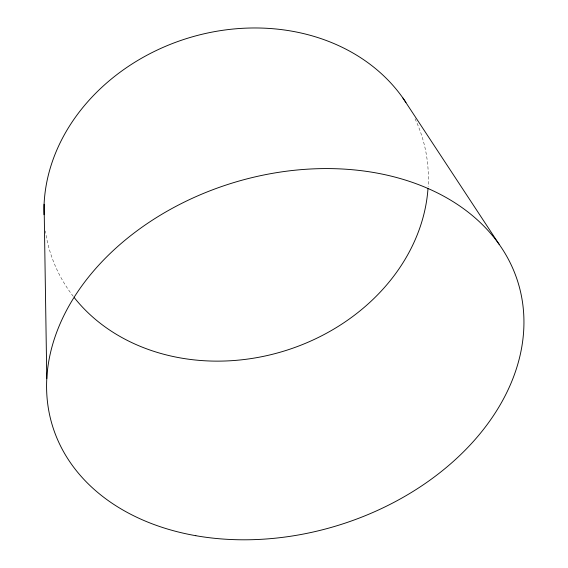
<?xml version="1.0" encoding="UTF-8"?>
<svg xmlns="http://www.w3.org/2000/svg" width="568" height="568" viewBox="0 0 568 568"><rect width="100%" height="100%" fill="white"/><g stroke="black" fill="none" stroke-linecap="round" stroke-linejoin="round"><path stroke-width="0.43" stroke-dasharray="2.84 2.13" d="M415.038 118.783A194.696 163.676 -17.1 0 1 428.109 186.808M73.293 296.382A194.696 163.676 -17.1 0 1 45.383 230.977"/><path stroke-width="0.85" d="M402.932 98.044L499.052 244.19M44.091 204.26L46.782 378.671M427.995 188.562A194.696 163.676 -17.1 0 1 284.518 350.917A194.696 163.676 -17.1 0 1 74.38 297.767M43.992 214.725A194.696 163.676 -17.1 0 1 187.539 38.262A194.696 163.676 -17.1 0 1 405.95 102.51M195.818 535.702A243.558 179.154 -17.1 0 0 521.623 297.021A243.558 179.154 -17.1 0 0 138.336 229.848A243.558 179.154 -17.1 0 0 195.818 535.702"/></g></svg>
